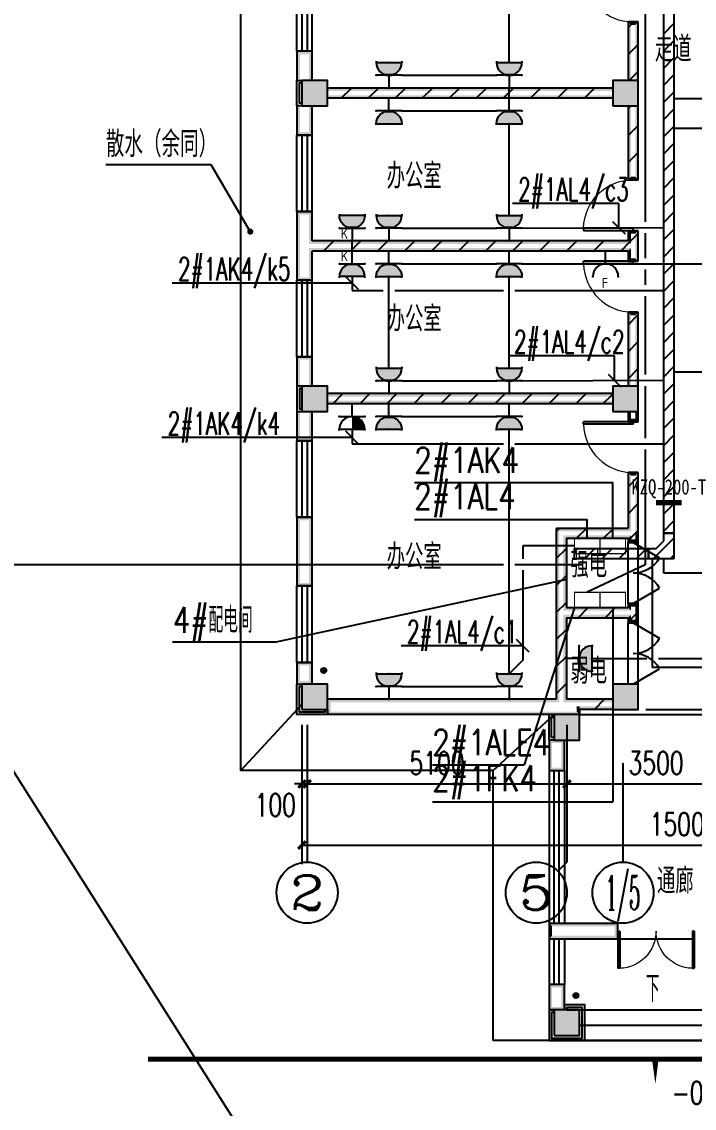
# Model space of a CAD drawing. Extents: x 101023 to 279373, y -114511 to 293844.
# Drawn here: x 124729 to 137930, y 207159 to 228490 of the extents above; entities that cross this region are included whole.
import ezdxf
from ezdxf.enums import TextEntityAlignment as Align

# ---------------------------------------------------------------- set-up
doc = ezdxf.new("R2010")
doc.units = 0
doc.header["$LTSCALE"] = 1000
doc.header["$MEASUREMENT"] = 0
doc.linetypes.add('DASH', pattern=[0.35, 0.25, -0.1])
for name, color, linetype in [('A-ANNO-IDEN', 3, 'Continuous'), ('A-WALL-PATT', 252, 'Continuous'), ('AXIS', 3, 'Continuous'), ('AXIS_TEXT', 7, 'Continuous'), ('BZ', 7, 'Continuous'), ('CABLETRAY', 3, 'Continuous'), ('COLUMN', 2, 'Continuous'), ('DIM-照明', 3, 'Continuous'), ('DIM_ELEV', 3, 'Continuous'), ('DIM_LEAD', 3, 'Continuous'), ('DOOR_FIRE', 4, 'Continuous'), ('EQUIP-插座', 3, 'Continuous'), ('EQUIP-照明', 3, 'Continuous'), ('EQUIP-箱柜', 3, 'Continuous'), ('PUB_DIM', 3, 'Continuous'), ('PUB_HATCH', 8, 'Continuous'), ('PUB_TEXT', 7, 'Continuous'), ('PUB_WALL', 2, 'Continuous'), ('STAIR', 2, 'Continuous'), ('TEL_HATCH', 8, 'Continuous'), ('WALL', 2, 'Continuous'), ('WINDOW', 2, 'Continuous'), ('WIRE-照明', 6, 'Continuous'), ('抗震支吊架', 2, 'Continuous'), ('排水', 153, 'Continuous'), ('看线', 30, 'Continuous')]:
    doc.layers.add(name, color=color, linetype=linetype)
doc.styles.add('_TCH_AXIS', font='COMPLEX', dxfattribs={"bigfont": 'GBCBIG'})
doc.styles.add('_TCH_DIM', font='simplex.shx', dxfattribs={"bigfont": 'gbcbig.shx'})
doc.styles.add('_TCH_DIM_T3', font='SIMPLEX', dxfattribs={"width": 0.705882, "bigfont": 'GBCBIG'})
doc.styles.add('_TEL_ATTDEF', font='gbenor', dxfattribs={"bigfont": 'gbcbig'})
doc.styles.add('_TEL_DIM', font='simplex.shx', dxfattribs={"width": 0.8, "height": 3.5, "bigfont": 'gbcbig.shx'})
doc.styles.add('A_DIM', font='simplex.shx', dxfattribs={"width": 0.7, "bigfont": 'gbcbig.shx'})
doc.styles.add('COMPLEX', font='COMPLEX')
doc.styles.add('kzcad', font='', dxfattribs={"width": 0.8})
doc.styles.get("Standard").update_dxf_attribs({"font": 'simplex.shx', "width": 0.8, "bigfont": 'gbcbig.shx'})
doc.styles.get('kzcad').set_extended_font_data('SimSun')
doc.dimstyles.new('_TCH_ARCH&&150', dxfattribs={"dimtxt": 446.25, "dimasz": 150, "dimexe": 375, "dimexo": 450, "dimgap": 189.375, "dimtad": 1, "dimdec": 0, "dimzin": 0, "dimdsep": 46, "dimtxsty": '_TCH_DIM_T3', "dimblk": 'ARCHTICK', "dimcen": 0.09, "dimclrt": 7, "dimazin": 2, "dimtfac": 1, "dimtdec": 0, "dimtix": 1, "dimtmove": 2, "dimatfit": 3, "dimfxl": 1, "dimtolj": 1, "dimtzin": 0, "dimarcsym": 0})
pattern_1 = [(45, (-908016.57, -754752.9), (-265.16515, 265.16515), [])]

# ---------------------------------------------------------------- blocks, each defined once
blk = doc.blocks.new('$equip$00002810')
for p, q in [((0.5, 0.5), (-0.5, 0.5)), ((0, 0.5), (0, 0))]:
    blk.add_line(p, q)
blk.add_arc((0, 1), 0.5, 180, 0)
for p in [(-0.5, 1), (0.5, 1), (-0.5, 0.5), (0.5, 0.5), (0, 0)]:
    blk.add_point(p)
at = {"color": 7, "style": '_TEL_DIM'}
blk.add_attdef('$TEXT$', text='', height=0.4, dxfattribs=at).set_placement((0.023, 1.257), align=Align.MIDDLE_CENTER)
at = {"color": 7, "style": '_TEL_DIM', "flags": 1}
for tag in ['A', 'REMARK']:
    blk.add_attdef(tag, text='', height=0.000025, dxfattribs=at).set_placement((0, 0), align=Align.MIDDLE_CENTER)
blk = doc.blocks.new('$equip$00001237')
for p, q in [((-0.5, 1.05), (-0.5, 1)), ((-0.5, 1), (0.5, 1)), ((0.5, 1.05), (0.5, 1)), ((0.5, 0.5), (-0.5, 0.5)), ((0, 0.5), (0, 0))]:
    blk.add_line(p, q)
blk.add_arc((0, 1), 0.5, 180, 0)
for p in [(0, 1), (-0.5, 0.5), (0.5, 0.5), (0, 0)]:
    blk.add_point(p)
for points in [[(0.433, 0.75), (-0.433, 0.75), (0.5, 1), (-0.5, 1)], [(0.25, 0.567), (-0.25, 0.567), (0.433, 0.75), (-0.433, 0.75)], [(0, 0.5), (0, 0.5), (0.25, 0.567), (-0.25, 0.567)]]:
    blk.add_solid(points)
at = {"flags": 9}
blk.add_attdef('A', (0, 0), '', height=0.00002, dxfattribs=at)
blk = doc.blocks.new('$equip$00001239')
for p, q in [((-0.5, 1.05), (-0.5, 1)), ((0.5, 1), (-0.5, 1)), ((0.5, 1.05), (0.5, 1)), ((0.5, 0.5), (-0.5, 0.5)), ((0, 0.5), (0, 0))]:
    blk.add_line(p, q)
blk.add_arc((0, 1), 0.5, 180, 0)
for points in [[(0, 0.75), (-0.433, 0.75), (0, 1), (-0.5, 1)], [(0, 0.567), (-0.25, 0.567), (0, 0.75), (-0.433, 0.75)], [(0, 0.5), (0, 0.5), (0, 0.567), (-0.25, 0.567)]]:
    blk.add_solid(points)
at = {"layer": 'EQUIP-照明'}
for p in [(0, 1), (-0.5, 0.5), (0.5, 0.5), (0, 0)]:
    blk.add_point(p, dxfattribs=at)
at = {"layer": 'EQUIP-照明', "flags": 9}
blk.add_attdef('A', (0, 0), '', height=0.00002, dxfattribs=at)
blk = doc.blocks.new('$equip$00001764')
for p, q in [((-0.5, 1.05), (-0.5, 1)), ((-0.5, 1), (0.5, 1)), ((0.5, 1.05), (0.5, 1)), ((0.5, 0.5), (-0.5, 0.5)), ((0, 0.5), (0, 0))]:
    blk.add_line(p, q)
blk.add_arc((0, 1), 0.5, 180, 0)
for p in [(-0.5, 0.5), (0.5, 0.5), (0, 0)]:
    blk.add_point(p)
for points in [[(0.433, 0.75), (-0.433, 0.75), (0.5, 1), (-0.5, 1)], [(0.25, 0.567), (-0.25, 0.567), (0.433, 0.75), (-0.433, 0.75)], [(0, 0.5), (0, 0.5), (0.25, 0.567), (-0.25, 0.567)]]:
    blk.add_solid(points)
at = {"color": 7, "style": '_TEL_DIM'}
blk.add_attdef('$TEXT$', text='', height=0.4, dxfattribs=at).set_placement((0.303, 0.211), align=Align.MIDDLE_CENTER)
at = {"color": 7, "style": '_TEL_DIM', "flags": 1}
blk.add_attdef('A', text='', height=0.00002, dxfattribs=at).set_placement((0, 0), align=Align.MIDDLE_CENTER)
blk = doc.blocks.new('ng')
at = {"layer": '排水'}
for p, q in [((346041, 781408), (346041, 781308)), ((345991, 781358), (346091, 781358))]:
    blk.add_line(p, q, dxfattribs=at)
blk.add_circle((346041, 781358), 50, dxfattribs=at)
blk = doc.blocks.new('雨水管2')
at = {"layer": '排水'}
blk.add_blockref('ng', (590894, 16367), dxfattribs=at)
blk = doc.blocks.new('雨水管')
at = {"layer": '排水'}
blk.add_blockref('ng', (585943, -106115), dxfattribs=at)
blk = doc.blocks.new('_AXISO')
blk.add_circle((0, 0), 0.5)
at = {"layer": 'AXIS_TEXT', "style": 'COMPLEX', "width": 1.041667}
blk.add_attdef('A', text='', height=0.56, dxfattribs=at).set_placement((-0.25, -0.28), (0.25, -0.28), align=Align.FIT)
blk = doc.blocks.new('_ArchTick')
at = {"color": 0, "linetype": 'ByBlock', "const_width": 0.4}
blk.add_lwpolyline([(-0.5, -0.5), (0.5, 0.5)], dxfattribs=at)
blk = doc.blocks.new('*D88')
at = {"layer": 'Defpoints', "color": 0, "transparency": 16777216}
for p in [(931558, 802293), (946558, 802293), (946558, 800679)]:
    blk.add_point(p, dxfattribs=at)
at = {"layer": 'PUB_DIM', "color": 0, "lineweight": -2, "transparency": 16777216}
for p, q in [((931558, 801843), (931558, 800304)), ((946558, 801843), (946558, 800304)), ((931558, 800679), (946558, 800679))]:
    blk.add_line(p, q, dxfattribs=at)
at = {"layer": 'PUB_DIM', "color": 0, "lineweight": -2, "transparency": 16777216, "xscale": 150, "yscale": 150, "zscale": 150, "rotation": 180}
blk.add_blockref('_ArchTick', (931558, 800679), dxfattribs=at)
at = {"layer": 'PUB_DIM', "color": 0, "lineweight": -2, "transparency": 16777216, "xscale": 150, "yscale": 150, "zscale": 150}
blk.add_blockref('_ArchTick', (946558, 800679), dxfattribs=at)
at = {"layer": 'PUB_DIM', "color": 7, "transparency": 16777216, "insert": (939058, 801091), "char_height": 446.2, "attachment_point": 5, "style": '_TCH_DIM_T3'}
blk.add_mtext('\\A1;15000', dxfattribs=at)
blk = doc.blocks.new('*D89')
at = {"layer": 'Defpoints', "color": 0, "transparency": 16777216}
for p in [(931558, 803493), (931658, 803493), (931658, 801879)]:
    blk.add_point(p, dxfattribs=at)
at = {"layer": 'PUB_DIM', "color": 0, "lineweight": -2, "transparency": 16777216}
for p, q in [((931558, 803043), (931558, 801504)), ((931658, 803043), (931658, 801504)), ((931558, 801879), (931408, 801879)), ((931558, 801879), (931658, 801879)), ((931658, 801879), (931808, 801879))]:
    blk.add_line(p, q, dxfattribs=at)
at = {"layer": 'PUB_DIM', "color": 0, "lineweight": -2, "transparency": 16777216, "xscale": 150, "yscale": 150, "zscale": 150}
blk.add_blockref('_ArchTick', (931558, 801879), dxfattribs=at)
at = {"layer": 'PUB_DIM', "color": 0, "lineweight": -2, "transparency": 16777216, "xscale": 150, "yscale": 150, "zscale": 150, "rotation": 180}
blk.add_blockref('_ArchTick', (931658, 801879), dxfattribs=at)
at = {"layer": 'PUB_DIM', "color": 7, "transparency": 16777216, "insert": (931033, 801466), "char_height": 446.2, "attachment_point": 5, "style": '_TCH_DIM_T3'}
blk.add_mtext('\\A1;100', dxfattribs=at)
blk = doc.blocks.new('*D90')
at = {"layer": 'Defpoints', "color": 0, "transparency": 16777216}
for p in [(931658, 803493), (936758, 803493), (936758, 801879)]:
    blk.add_point(p, dxfattribs=at)
at = {"layer": 'PUB_DIM', "color": 0, "lineweight": -2, "transparency": 16777216}
for p, q in [((931658, 803043), (931658, 801504)), ((936758, 803043), (936758, 801504)), ((931658, 801879), (936758, 801879))]:
    blk.add_line(p, q, dxfattribs=at)
at = {"layer": 'PUB_DIM', "color": 0, "lineweight": -2, "transparency": 16777216, "xscale": 150, "yscale": 150, "zscale": 150, "rotation": 180}
blk.add_blockref('_ArchTick', (931658, 801879), dxfattribs=at)
at = {"layer": 'PUB_DIM', "color": 0, "lineweight": -2, "transparency": 16777216, "xscale": 150, "yscale": 150, "zscale": 150}
blk.add_blockref('_ArchTick', (936758, 801879), dxfattribs=at)
at = {"layer": 'PUB_DIM', "color": 7, "transparency": 16777216, "insert": (934208, 802291), "char_height": 446.2, "attachment_point": 5, "style": '_TCH_DIM_T3'}
blk.add_mtext('\\A1;5100', dxfattribs=at)
blk = doc.blocks.new('*D91')
at = {"layer": 'Defpoints', "color": 0, "transparency": 16777216}
for p in [(936758, 803493), (940258, 803493), (940258, 801879)]:
    blk.add_point(p, dxfattribs=at)
at = {"layer": 'PUB_DIM', "color": 0, "lineweight": -2, "transparency": 16777216}
for p, q in [((936758, 803043), (936758, 801504)), ((940258, 803043), (940258, 801504)), ((936758, 801879), (940258, 801879))]:
    blk.add_line(p, q, dxfattribs=at)
at = {"layer": 'PUB_DIM', "color": 0, "lineweight": -2, "transparency": 16777216, "xscale": 150, "yscale": 150, "zscale": 150, "rotation": 180}
blk.add_blockref('_ArchTick', (936758, 801879), dxfattribs=at)
at = {"layer": 'PUB_DIM', "color": 0, "lineweight": -2, "transparency": 16777216, "xscale": 150, "yscale": 150, "zscale": 150}
blk.add_blockref('_ArchTick', (940258, 801879), dxfattribs=at)
at = {"layer": 'PUB_DIM', "color": 7, "transparency": 16777216, "insert": (938508, 802291), "char_height": 446.2, "attachment_point": 5, "style": '_TCH_DIM_T3'}
blk.add_mtext('\\A1;3500', dxfattribs=at)
blk = doc.blocks.new('$DorLib2D$00000001')
for p, q in [((0.45, 0.975), (0.5, 0.975)), ((0.45, 0), (0.45, 0.975)), ((0.5, 0), (0.5, 0.975)), ((0.5, 0), (0.45, 0))]:
    blk.add_line(p, q)
at = {"lineweight": 13}
blk.add_arc((0.475, 0), 0.975, 91.4693, 180, dxfattribs=at)
blk = doc.blocks.new('$WINLIB2D$00000001')
at = {"color": 0}
for points in [[(-0.5, 0.5), (-0.5, -0.5)], [(-0.5, 0.5), (0.5, 0.5)], [(0.5, -0.5), (0.5, 0.5)], [(0.5, 0.1667), (-0.5, 0.1667)], [(0.5, -0.1667), (-0.5, -0.1667)], [(-0.5, -0.5), (0.5, -0.5)]]:
    blk.add_lwpolyline(points, dxfattribs=at)
blk = doc.blocks.new('$DorLib2D$00000002')
for p, q in [((-0.5, 0), (-0.5, 0.4875)), ((-0.475, 0.4875), (-0.5, 0.4875)), ((-0.475, 0), (-0.475, 0.4875)), ((0.475, 0), (0.475, 0.4875)), ((0.475, 0.4875), (0.5, 0.4875)), ((0.5, 0), (0.5, 0.4875)), ((-0.5, 0), (-0.475, 0)), ((0.5, 0), (0.475, 0))]:
    blk.add_line(p, q)
at = {"lineweight": 13}
for centre, start, end in [((-0.4875, 0), 0, 88.53072), ((0.4875, 0), 91.46928, 180)]:
    blk.add_arc(centre, 0.4875, start, end, dxfattribs=at)
blk = doc.blocks.new('_FZH')
blk.add_lwpolyline([(-0.5, -0.5), (0.5, -0.5), (0.5, 0.5), (-0.5, 0.5)], close=True)
at = {"layer": 'PUB_HATCH'}
blk.add_solid([(-0.5, -0.5), (0.5, -0.5), (-0.5, 0.5), (0.5, 0.5)], dxfattribs=at)
blk = doc.blocks.new('$DorLib2D$00000231')
at = {"color": 0}
for p, q in [((-0.5, 0), (-0.25, 0.433)), ((0.5, 0), (0.25, 0.433))]:
    blk.add_line(p, q, dxfattribs=at)
for centre, start, end in [((-0.5, 0), 0, 60), ((0.5, 0), 120, 180)]:
    blk.add_arc(centre, 0.5, start, end, dxfattribs=at)
blk = doc.blocks.new('ERT')
at = {"layer": 'AXIS'}
for p, q in [((931658.2, 802865.3), (931658.2, 800345.8)), ((936758.2, 802865.3), (936758.2, 800345.8)), ((937858.2, 802289.1), (937858.2, 800345.8)), ((936582.5, 800170.1), (936758.2, 800345.8))]:
    blk.add_line(p, q, dxfattribs=at)
ref = blk.add_blockref('_AXISO', (931658.2, 799745.8), dxfattribs=dict(at, xscale=1200, yscale=1200, zscale=1200))
ref.add_attrib('A', '2', dxfattribs={"layer": 'AXIS_TEXT', "height": 678.8, "style": '_TCH_AXIS', "width": 1.5}).set_placement((931318.8, 799406.4), (931997.6, 799406.4), align=Align.FIT)
ref = blk.add_blockref('_AXISO', (936158.2, 799745.8), dxfattribs=dict(at, xscale=1200, yscale=1200, zscale=1200))
ref.add_attrib('A', '5', dxfattribs={"layer": 'AXIS_TEXT', "height": 678.8, "style": '_TCH_AXIS', "width": 1.5}).set_placement((935818.8, 799406.4), (936497.6, 799406.4), align=Align.FIT)
ref = blk.add_blockref('_AXISO', (937858.2, 799745.8), dxfattribs=dict(at, xscale=1200, yscale=1200, zscale=1200))
ref.add_attrib('A', '1/5', dxfattribs={"layer": 'AXIS_TEXT', "height": 678.82, "style": '_TCH_AXIS', "width": 0.411765}).set_placement((937518.8, 799406.4), (938197.6, 799406.4), align=Align.FIT)
at = {"layer": 'PUB_DIM'}
dim = blk.add_linear_dim(base=(931658.2, 801878.7), p1=(931558.2, 803492.7), p2=(931658.2, 803492.7), angle=0, dimstyle='_TCH_ARCH&&150', dxfattribs=at)
dim.commit()
dim.dimension.update_dxf_attribs({"geometry": '*D89', "text_midpoint": (931033.2, 801466.2), "dimtype": 129})
for p1, p2, picture, middle in [((931658.2, 803492.7), (936758.2, 803492.7), '*D90', (934208.2, 802291.2)), ((936758.2, 803492.7), (940258.2, 803492.7), '*D91', (938508.2, 802291.2)), ((931558.2, 802292.7), (946558.2, 802292.7), '*D88', (939058.2, 801091.2))]:
    dim = blk.add_aligned_dim(p1=p1, p2=p2, distance=-1614.1, dimstyle='_TCH_ARCH&&150', dxfattribs=at)
    dim.commit()
    dim.dimension.update_dxf_attribs({"geometry": picture, "text_midpoint": middle})
blk = doc.blocks.new('A$C40CE5D7B')
at = {"layer": 'A-WALL-PATT'}
h = blk.add_hatch(dxfattribs=at)
h.set_pattern_fill('普通砖', color=256, scale=150, style=0)
h.set_pattern_definition(pattern_1)
h.paths.add_polyline_path([(20300, 60670), (20500, 60670), (20500, 61820), (20300, 61820)])
h = blk.add_hatch(dxfattribs=at)
h.set_pattern_fill('普通砖', color=256, scale=150, style=0)
h.set_pattern_definition(pattern_1)
h.paths.add_polyline_path([(14400, 60520), (14400, 60320), (20000, 60320), (20000, 60520)])
h = blk.add_hatch(dxfattribs=at)
h.set_pattern_fill('普通砖', color=256, scale=150, style=0)
h.set_pattern_definition(pattern_1)
h.paths.add_polyline_path([(20500, 60170), (20300, 60170), (20300, 58719), (20500, 58719)])
h = blk.add_hatch(dxfattribs=at)
h.set_pattern_fill('普通砖', color=256, scale=150, style=0)
h.set_pattern_definition(pattern_1)
h.paths.add_polyline_path([(20367, 57420), (20500, 57420), (20500, 57719), (20300, 57719), (20300, 57520), (20360, 57460)])
h = blk.add_hatch(dxfattribs=at)
h.set_pattern_fill('普通砖', color=256, scale=150, style=0)
h.set_pattern_definition(pattern_1)
h.paths.add_polyline_path([(20367, 57420), (20360, 57460), (20300, 57520), (14100, 57520), (14000, 57420), (14100, 57320), (20300, 57320), (20360, 57380)])
h = blk.add_hatch(dxfattribs=at)
h.set_pattern_fill('普通砖', color=256, scale=150, style=0)
h.set_pattern_definition(pattern_1)
h.paths.add_polyline_path([(20300, 54670), (20500, 54670), (20500, 56119), (20300, 56119)])
h = blk.add_hatch(dxfattribs=at)
h.set_pattern_fill('普通砖', color=256, scale=150, style=0)
h.set_pattern_definition(pattern_1)
h.paths.add_polyline_path([(14400, 54520), (14400, 54320), (20000, 54320), (20000, 54520)])
h = blk.add_hatch(dxfattribs=at)
h.set_pattern_fill('普通砖', color=256, scale=150, style=0)
h.set_pattern_definition(pattern_1)
h.paths.add_polyline_path([(20367, 51780), (20500, 51780), (20500, 52970), (20300, 52970), (20300, 51880), (20360, 51820)])
h = blk.add_hatch(dxfattribs=at)
h.set_pattern_fill('普通砖', color=256, scale=150, style=0)
h.set_pattern_definition(pattern_1)
h.paths.add_polyline_path([(19090, 51680), (18890, 51880), (18890, 50220), (19023, 50220), (19030, 50260), (19090, 50320)])
h = blk.add_hatch(dxfattribs=at)
h.set_pattern_fill('普通砖', color=256, scale=150, style=0)
h.set_pattern_definition(pattern_1)
h.paths.add_polyline_path([(18890, 51880), (19090, 51680), (20300, 51680), (20360, 51740), (20367, 51780), (20360, 51820), (20300, 51880)])
h = blk.add_hatch(dxfattribs=at)
h.set_pattern_fill('普通砖', color=256, scale=150, style=0)
h.set_pattern_definition(pattern_1)
h.paths.add_polyline_path([(20360, 51740), (20300, 51680), (20300, 51600), (20500, 51600), (20500, 51780), (20367, 51780)])
h = blk.add_hatch(dxfattribs=at)
h.set_pattern_fill('普通砖', color=256, scale=150, style=0)
h.set_pattern_definition(pattern_1)
h.paths.add_polyline_path([(19023, 50220), (18890, 50220), (18890, 48520), (18990, 48420), (19090, 48520), (19090, 50120), (19030, 50180)])
h = blk.add_hatch(dxfattribs=at)
h.set_pattern_fill('普通砖', color=256, scale=150, style=0)
h.set_pattern_definition(pattern_1)
h.paths.add_polyline_path([(19023, 50220), (19030, 50180), (19090, 50120), (20300, 50120), (20360, 50180), (20367, 50220), (20360, 50260), (20300, 50320), (19090, 50320), (19030, 50260)])
h = blk.add_hatch(dxfattribs=at)
h.set_pattern_fill('普通砖', color=256, scale=150, style=0)
h.set_pattern_definition(pattern_1)
h.paths.add_polyline_path([(20360, 50180), (20300, 50120), (20300, 50020), (20500, 50020), (20500, 50220), (20367, 50220)])
h = blk.add_hatch(dxfattribs=at)
h.set_pattern_fill('普通砖', color=256, scale=150, style=0)
h.set_pattern_definition(pattern_1)
h.paths.add_polyline_path([(20000, 48320), (20000, 48520), (19350, 48520), (19350, 48320)])
at = {"layer": 'PUB_WALL'}
for points in [[(20500, 61820), (20300, 61820), (20360, 61760), (20440, 61760)], [(20300, 60670), (20360, 60670), (20360, 61760), (20300, 61820)], [(20440, 60670), (20500, 60670), (20500, 61820), (20440, 61760)], [(14100, 61245), (13800, 61245), (13860, 61185), (14040, 61185)], [(13800, 61245), (13800, 60670), (13860, 60670), (13860, 61185)], [(14100, 60670), (14100, 61245), (14040, 61185), (14040, 60670)], [(14400, 60670), (13900, 60670), (13960, 60610), (14340, 60610)], [(13900, 60670), (13900, 60170), (13960, 60230), (13960, 60610)], [(14400, 60170), (14400, 60670), (14340, 60610), (14340, 60230)], [(20500, 60670), (20000, 60670), (20060, 60610), (20440, 60610)], [(20000, 60670), (20000, 60170), (20060, 60230), (20060, 60610)], [(20500, 60170), (20500, 60670), (20440, 60610), (20440, 60230)], [(14400, 60520), (14400, 60460), (20000, 60460), (20000, 60520)], [(14400, 60380), (14400, 60320), (20000, 60320), (20000, 60380)], [(13800, 60170), (13800, 59595), (13860, 59655), (13860, 60170)], [(13900, 60170), (14400, 60170), (14340, 60230), (13960, 60230)], [(14100, 59595), (14100, 60170), (14040, 60170), (14040, 59655)], [(20000, 60170), (20500, 60170), (20440, 60230), (20060, 60230)], [(20360, 60170), (20300, 60170), (20300, 58719), (20360, 58779)], [(20500, 60170), (20440, 60170), (20440, 58779), (20500, 58719)], [(13800, 59595), (14100, 59595), (14040, 59655), (13860, 59655)], [(20300, 58719), (20500, 58719), (20440, 58779), (20360, 58779)], [(14100, 58095), (13800, 58095), (13860, 58035), (14040, 58035)], [(13800, 58095), (13800, 57420), (13860, 57420), (13860, 58035)], [(14100, 57520), (14100, 58095), (14040, 58035), (14040, 57460)], [(20500, 57719), (20300, 57719), (20360, 57659), (20440, 57659)], [(20300, 57719), (20300, 57520), (20360, 57460), (20360, 57659)], [(20500, 57420), (20500, 57719), (20440, 57659), (20440, 57420)], [(13800, 57420), (13800, 56745), (13860, 56805), (13860, 57420)], [(20300, 57520), (14100, 57520), (14040, 57460), (20360, 57460)], [(20500, 57119), (20500, 57420), (20440, 57420), (20440, 57179)], [(20300, 57320), (14100, 57320), (14040, 57380), (20360, 57380)], [(14100, 56745), (14100, 57320), (14040, 57380), (14040, 56805)], [(20300, 57320), (20300, 57119), (20360, 57179), (20360, 57380)], [(20300, 57119), (20500, 57119), (20440, 57179), (20360, 57179)], [(13800, 56745), (14100, 56745), (14040, 56805), (13860, 56805)], [(20500, 56119), (20300, 56119), (20360, 56059), (20440, 56059)], [(20300, 54670), (20360, 54670), (20360, 56059), (20300, 56119)], [(20440, 54670), (20500, 54670), (20500, 56119), (20440, 56059)], [(14100, 55245), (13800, 55245), (13860, 55185), (14040, 55185)], [(13800, 55245), (13800, 54670), (13860, 54670), (13860, 55185)], [(14100, 54670), (14100, 55245), (14040, 55185), (14040, 54670)], [(14400, 54670), (13900, 54670), (13960, 54610), (14340, 54610)], [(13900, 54670), (13900, 54170), (13960, 54230), (13960, 54610)], [(14400, 54170), (14400, 54670), (14340, 54610), (14340, 54230)], [(20500, 54670), (20000, 54670), (20060, 54610), (20440, 54610)], [(20000, 54670), (20000, 54170), (20060, 54230), (20060, 54610)], [(20500, 54170), (20500, 54670), (20440, 54610), (20440, 54230)], [(14400, 54520), (14400, 54460), (20000, 54460), (20000, 54520)], [(13900, 54170), (14400, 54170), (14340, 54230), (13960, 54230)], [(14400, 54380), (14400, 54320), (20000, 54320), (20000, 54380)], [(20000, 54170), (20500, 54170), (20440, 54230), (20060, 54230)], [(13800, 54170), (13800, 53595), (13860, 53655), (13860, 54170)], [(14100, 53595), (14100, 54170), (14040, 54170), (14040, 53655)], [(20360, 54170), (20300, 54170), (20300, 53970), (20360, 54030)], [(20300, 53970), (20500, 53970), (20440, 54030), (20360, 54030)], [(20500, 54170), (20440, 54170), (20440, 54030), (20500, 53970)], [(13800, 53595), (14100, 53595), (14040, 53655), (13860, 53655)], [(20500, 52970), (20300, 52970), (20360, 52910), (20440, 52910)], [(20300, 52970), (20300, 51880), (20360, 51820), (20360, 52910)], [(20500, 51780), (20500, 52970), (20440, 52910), (20440, 51780)], [(14100, 52095), (13800, 52095), (13860, 52035), (14040, 52035)], [(13800, 52095), (13800, 50745), (13860, 50805), (13860, 52035)], [(14100, 50745), (14100, 52095), (14040, 52035), (14040, 50805)], [(18890, 51880), (18890, 50220), (18950, 50220), (18950, 51820)], [(18890, 51880), (20300, 51880), (20360, 51820), (18950, 51820)], [(19090, 51680), (19090, 50320), (19030, 50260), (19030, 51740)], [(19090, 51680), (20300, 51680), (20360, 51740), (19030, 51740)], [(20300, 51680), (20300, 51600), (20360, 51660), (20360, 51740)], [(20300, 51600), (20500, 51600), (20440, 51660), (20360, 51660)], [(20500, 51600), (20500, 51780), (20440, 51780), (20440, 51660)], [(13800, 50745), (14100, 50745), (14040, 50805), (13860, 50805)], [(20500, 50400), (20300, 50400), (20360, 50340), (20440, 50340)], [(20300, 50400), (20300, 50320), (20360, 50260), (20360, 50340)], [(20500, 50220), (20500, 50400), (20440, 50340), (20440, 50220)], [(18890, 50220), (18890, 48520), (18950, 48460), (18950, 50220)], [(19090, 50320), (20300, 50320), (20360, 50260), (19030, 50260)], [(19090, 50120), (20300, 50120), (20360, 50180), (19030, 50180)], [(19090, 50120), (19090, 48520), (19030, 48460), (19030, 50180)], [(20300, 50120), (20300, 50020), (20360, 50080), (20360, 50180)], [(20500, 50020), (20500, 50220), (20440, 50220), (20440, 50080)], [(20300, 50020), (20500, 50020), (20440, 50080), (20360, 50080)], [(14100, 49245), (13800, 49245), (13860, 49185), (14040, 49185)], [(13800, 49245), (13800, 48820), (13860, 48880), (13860, 49185)], [(14100, 48820), (14100, 49245), (14040, 49185), (14040, 48880)], [(13800, 48820), (14100, 48820), (14040, 48880), (13860, 48880)], [(14400, 48820), (13900, 48820), (13960, 48760), (14340, 48760)], [(13900, 48820), (13900, 48320), (13960, 48380), (13960, 48760)], [(14400, 48320), (14400, 48820), (14340, 48760), (14340, 48380)], [(20500, 48820), (20000, 48820), (20060, 48760), (20440, 48760)], [(20000, 48820), (20000, 48320), (20060, 48380), (20060, 48760)], [(20500, 48320), (20500, 48820), (20440, 48760), (20440, 48380)], [(18890, 48520), (14400, 48520), (14400, 48460), (18950, 48460)], [(14400, 48220), (14460, 48220), (14460, 48520), (14400, 48520)], [(19350, 48520), (19090, 48520), (19030, 48460), (19350, 48460)], [(20000, 48460), (20000, 48520), (19350, 48520), (19350, 48460)], [(13900, 48320), (14400, 48320), (14340, 48380), (13960, 48380)], [(18990, 48220), (18990, 48280), (14400, 48280), (14400, 48220)], [(19350, 48220), (18850, 48220), (18910, 48160), (19290, 48160)], [(18850, 48220), (18850, 47720), (18910, 47780), (18910, 48160)], [(19350, 48220), (18990, 48220), (18990, 48280), (19290, 48280)], [(19350, 48380), (19350, 48220), (19290, 48280), (19290, 48380)], [(19350, 47720), (19350, 48220), (19290, 48160), (19290, 47780)], [(20000, 48320), (20000, 48380), (19350, 48380), (19350, 48320)], [(20000, 48320), (20500, 48320), (20440, 48380), (20060, 48380)], [(18750, 47720), (18750, 47120), (18810, 47180), (18810, 47660)], [(19050, 47720), (18750, 47720), (18810, 47660), (18990, 47660)], [(18850, 47720), (19350, 47720), (19290, 47780), (18910, 47780)], [(19050, 47120), (19050, 47720), (18990, 47660), (18990, 47180)], [(18750, 47120), (19050, 47120), (18990, 47180), (18810, 47180)], [(19050, 44120), (18750, 44120), (18810, 44060), (18990, 44060)], [(18750, 44120), (18750, 43920), (18810, 43920), (18810, 44060)], [(20100, 44120), (19050, 44120), (18990, 44060), (20040, 44060)], [(20100, 43820), (20100, 44120), (20040, 44060), (20040, 43880)], [(18750, 43920), (18750, 43820), (18810, 43880), (18810, 43920)], [(18750, 43820), (19050, 43820), (18990, 43880), (18810, 43880)], [(19050, 43820), (20100, 43820), (20040, 43880), (18990, 43880)], [(19050, 42920), (18750, 42920), (18810, 42860), (18990, 42860)], [(18750, 42920), (18750, 42420), (18810, 42480), (18810, 42860)], [(19050, 42420), (19050, 42920), (18990, 42860), (18990, 42480)], [(18750, 42420), (19050, 42420), (18990, 42480), (18810, 42480)], [(19350, 42420), (18850, 42420), (18910, 42360), (19290, 42360)], [(18850, 42420), (18850, 41920), (18910, 41980), (18910, 42360)], [(19350, 41920), (19350, 42420), (19290, 42360), (19290, 41980)], [(18850, 41920), (19350, 41920), (19290, 41980), (18910, 41980)]]:
    blk.add_hatch(color=256, dxfattribs=at).paths.add_polyline_path(points)
at = {"color": 252, "linetype": 'DASH', "ltscale": 3, "const_width": 100}
blk.add_lwpolyline([(6504, 85385), (66000, 85385, -0.414214), (78000, 73385), (78000, 53455, -0.414214), (66000, 41455), (10879, 41455)], format="xyb", dxfattribs=at)
for points in [[(13900, 60170), (13800, 60170), (13800, 60670), (13900, 60670)], [(13900, 60220), (13850, 60220), (13850, 60620), (13900, 60620)], [(13900, 54670), (13800, 54670), (13800, 54170), (13900, 54170)], [(13900, 54620), (13850, 54620), (13850, 54220), (13900, 54220)], [(14400, 48320), (14400, 48220), (13800, 48220), (13800, 48820), (13900, 48820)], [(14350, 48320), (14350, 48270), (13850, 48270), (13850, 48770), (13900, 48770)], [(18850, 47720), (18750, 47720), (18750, 48220), (18850, 48220)], [(18850, 47770), (18800, 47770), (18800, 48170), (18850, 48170)], [(18850, 42420), (18750, 42420), (18750, 41820), (19450, 41820), (19450, 42520), (19050, 42520), (19050, 42420)], [(18850, 42370), (18800, 42370), (18800, 41870), (19400, 41870), (19400, 42470), (19100, 42470), (19100, 42420)], [(24050, 41820), (17650, 41820)]]:
    blk.add_lwpolyline(points)
at = {"layer": 'A-ANNO-IDEN'}
blk.add_lwpolyline([(20836, 42417, 0, 0, 0), (20836, 40969, 0, 120, 0), (20836, 41419, 0, 0, 0)], format="xyseb", dxfattribs=at)
at = {"layer": 'DIM_LEAD'}
for p, q in [((12114, 59011), (10049, 59011)), ((12884, 57702), (12114, 59011))]:
    blk.add_line(p, q, dxfattribs=at)
at = {"layer": 'DIM_LEAD', "const_width": 60}
blk.add_lwpolyline([(12899, 57676, 1), (12869, 57728, 1)], format="xyb", close=True, dxfattribs=at)
at = {"layer": 'DOOR_FIRE'}
for p, q in [((20300, 50400), (20300, 51600)), ((20500, 50400), (20500, 51600)), ((20300, 48820), (20300, 50020)), ((20500, 48820), (20500, 50020))]:
    blk.add_line(p, q, dxfattribs=at)
at = {"layer": 'WALL'}
for p, q in [((20500, 61820), (20300, 61820)), ((20300, 61820), (20300, 60670)), ((20500, 60670), (20500, 61820)), ((14100, 61245), (13800, 61245)), ((13800, 61245), (13800, 60670)), ((14100, 60670), (14100, 61245)), ((20000, 60520), (14400, 60520)), ((13800, 60170), (13800, 59595)), ((14100, 59595), (14100, 60170)), ((20000, 60320), (14400, 60320)), ((20300, 60170), (20300, 58719)), ((20500, 58719), (20500, 60170)), ((13800, 59595), (14100, 59595)), ((20300, 58719), (20500, 58719)), ((14100, 58095), (13800, 58095)), ((13800, 58095), (13800, 57420)), ((14100, 57520), (14100, 58095)), ((20500, 57719), (20300, 57719)), ((20300, 57719), (20300, 57520)), ((20500, 57420), (20500, 57719)), ((13800, 57420), (13800, 56745)), ((20300, 57520), (14100, 57520)), ((20500, 57119), (20500, 57420)), ((20300, 57320), (14100, 57320)), ((14100, 56745), (14100, 57320)), ((20300, 57320), (20300, 57119)), ((20300, 57119), (20500, 57119)), ((13800, 56745), (14100, 56745)), ((20500, 56119), (20300, 56119)), ((20300, 56119), (20300, 54670)), ((20500, 54670), (20500, 56119)), ((14100, 55245), (13800, 55245)), ((13800, 55245), (13800, 54670)), ((14100, 54670), (14100, 55245)), ((20000, 54520), (14400, 54520)), ((20000, 54320), (14400, 54320)), ((13800, 54170), (13800, 53595)), ((14100, 53595), (14100, 54170)), ((20300, 54170), (20300, 53970)), ((20300, 53970), (20500, 53970)), ((20500, 53970), (20500, 54170)), ((13800, 53595), (14100, 53595)), ((20500, 52970), (20300, 52970)), ((20300, 52970), (20300, 51880)), ((20500, 51780), (20500, 52970)), ((14100, 52095), (13800, 52095)), ((13800, 52095), (13800, 50745)), ((14100, 50745), (14100, 52095)), ((18890, 51880), (18890, 50220)), ((18890, 51880), (20300, 51880)), ((19090, 51680), (19090, 50320)), ((19090, 51680), (20300, 51680)), ((20300, 51680), (20300, 51600)), ((20500, 51600), (20500, 51780)), ((20300, 51600), (20500, 51600)), ((13800, 50745), (14100, 50745)), ((20500, 50400), (20300, 50400)), ((20300, 50400), (20300, 50320)), ((20500, 50220), (20500, 50400)), ((18890, 50220), (18890, 48520)), ((19090, 50320), (20300, 50320)), ((20500, 50020), (20500, 50220)), ((19090, 50120), (20300, 50120)), ((19090, 50120), (19090, 48520)), ((20300, 50120), (20300, 50020)), ((20300, 50020), (20500, 50020)), ((14100, 49245), (13800, 49245)), ((13800, 49245), (13800, 48820)), ((14100, 48820), (14100, 49245)), ((13800, 48820), (13900, 48820)), ((18890, 48520), (14400, 48520)), ((19350, 48520), (19090, 48520)), ((20000, 48520), (19350, 48520)), ((14400, 48220), (14400, 48320)), ((18990, 48220), (14400, 48220)), ((19350, 48220), (18990, 48220)), ((19350, 48320), (19350, 48220)), ((20000, 48320), (19350, 48320)), ((18750, 47720), (18750, 47120)), ((18850, 47720), (18750, 47720)), ((19050, 47120), (19050, 47720)), ((18750, 47120), (19050, 47120)), ((19050, 44120), (18750, 44120)), ((18750, 44120), (18750, 43920)), ((20100, 44120), (19050, 44120)), ((20100, 43820), (20100, 44120)), ((18750, 43920), (18750, 43820)), ((18750, 43820), (19050, 43820)), ((19050, 43820), (20100, 43820)), ((19050, 42920), (18750, 42920)), ((18750, 42920), (18750, 42420)), ((19050, 42420), (19050, 42920)), ((18750, 42420), (18850, 42420))]:
    blk.add_line(p, q, dxfattribs=at)
at = {"layer": 'WINDOW'}
for p, q in [((20100, 43820), (21600, 43820)), ((19090, 42420), (22610, 42420)), ((19350, 42120), (22350, 42120)), ((19350, 41820), (22350, 41820))]:
    blk.add_line(p, q, dxfattribs=at)
at = {"layer": '排水'}
for p, q in [((12700, 47120), (13900, 48420)), ((17650, 47120), (18850, 48220))]:
    blk.add_line(p, q, dxfattribs=at)
blk.add_lwpolyline([(17650, 41820), (17650, 47120), (12700, 47120), (12700, 79720), (17650, 79720), (17650, 84920)], dxfattribs=at)
at = {"layer": '看线'}
for p, q in [((19350, 48220), (22350, 48220)), ((20650, 48320), (22350, 48320))]:
    blk.add_line(p, q, dxfattribs=at)
for name, p in [('雨水管', (-917658, -626157)), ('雨水管2', (-917658, -755022))]:
    blk.add_blockref(name, p)
at = {"layer": 'COLUMN'}
for p, xscale, yscale, zscale, rotation in [((14150, 60420), 499.9999996388797, 499.9999998585554, 499.9999998585554, 2.657370475877347e-08), ((20250, 60420), 500.0000000870787, 499.9999997473788, 499.9999997473788, 6.323261066449622e-09), ((20250, 54420), 500.0000001683366, 499.9999998417916, 499.9999998417916, 359.9999999921159), ((14150, 48570), 499.9999999426072, 499.9999999426072, 499.9999999426072, 1.180608870342799e-08), ((20250, 48570), 499.9999998492422, 499.9999998296844, 499.9999998296844, 359.9999999899815), ((19100, 47970), 499.9999998429557, 499.9999999838183, 499.9999999838183, 1.284662533747693e-08), ((19100, 42170), 500.0000001039589, 500.0000000462169, 500.0000000462169, 359.9999999980257)]:
    blk.add_blockref('_FZH', p, dxfattribs=dict(at, xscale=xscale, yscale=yscale, zscale=zscale, rotation=rotation))
at = {"layer": 'COLUMN', "xscale": 499.9999996089609, "yscale": 499.9999999178108, "zscale": 499.9999999178108}
blk.add_blockref('_FZH', (14150, 54420), dxfattribs=at)
at = {"layer": 'DOOR_FIRE', "xscale": 1200, "yscale": 1200, "zscale": 200, "rotation": 270}
for p in [(20400, 51000), (20400, 49420)]:
    blk.add_blockref('$DorLib2D$00000231', p, dxfattribs=at)
at = {"layer": 'WALL'}
blk.add_blockref('ERT', (-917658, -755022), dxfattribs=at)
at = {"layer": 'WINDOW'}
for name, p, xscale, yscale, zscale, rotation in [('$WINLIB2D$00000001', (13950, 61995), -1500, 300, 1500, 270), ('$DorLib2D$00000001', (20400, 62320), 1000, 1000, 1000, 90), ('$WINLIB2D$00000001', (13950, 58845), 1500, 300, 1500, 90), ('$DorLib2D$00000001', (20400, 58219), -1000, 1000, -1000, 90), ('$DorLib2D$00000001', (20400, 56619), 1000, 1000, 1000, 90), ('$WINLIB2D$00000001', (13950, 55995), 1500, 300, 1500, 90), ('$DorLib2D$00000001', (20400, 53470), 1000, 1000, 1000, 90), ('$WINLIB2D$00000001', (13950, 52845), 1500, 300, 1500, 90), ('$WINLIB2D$00000001', (13950, 49995), 1500, 300, 1500, 90), ('$WINLIB2D$00000001', (18900, 45620), -3000, 300, -3000, 90), ('$DorLib2D$00000002', (20850, 43970), -1500, 1500, 1500, 180), ('$WINLIB2D$00000001', (18900, 43370), -900, 300, -900, 90)]:
    blk.add_blockref(name, p, dxfattribs=dict(at, xscale=xscale, yscale=yscale, zscale=zscale, rotation=rotation))
at = {"layer": 'A-ANNO-IDEN', "color": 7, "style": 'A_DIM', "width": 0.7}
blk.add_text('下', height=525, dxfattribs=at).set_placement((20654, 42574))
at = {"layer": 'DIM_ELEV', "color": 7, "style": '_TCH_DIM', "width": 0.705882}
blk.add_text('-0.450', height=446.2, dxfattribs=at).set_placement((21161, 40569))
at = {"layer": 'DIM_LEAD', "color": 7, "style": '_TCH_DIM'}
blk.add_text('散水（余同）', height=506.4, dxfattribs=at).set_placement((10049, 59168))
at = {"layer": 'PUB_TEXT'}
for s, p in [('走道', (20827, 61037)), ('办公室', (15562, 58543)), ('办公室', (15562, 55739)), ('办公室', (15562, 51068)), ('强电', (19168, 50911)), ('弱电', (19168, 48825)), ('通廊', (20869, 44703))]:
    blk.add_text(s, height=500, dxfattribs=at).set_placement(p)

msp = doc.modelspace()

# ---------------------------------------------------------------- linework, layer by layer
at = {"layer": 'BZ'}
for p, q in [((132438, 219441), (136330, 219441)), ((136330, 218348), (136330, 219441)), ((132438, 218717), (135830, 218717)), ((135830, 218348), (135830, 218717)), ((135430, 217539), (129715, 216311)), ((135580, 216988), (134593, 213902)), ((136330, 216988), (136330, 213178)), ((129715, 216311), (127691, 216311)), ((132792, 213902), (134593, 213902)), ((132792, 213178), (136330, 213178))]:
    msp.add_line(p, q, dxfattribs=at)
at = {"layer": 'CABLETRAY'}
for p, q in [((137330, 218448), (137330, 241519)), ((137530, 241519), (137530, 218448)), ((137530, 218448), (137330, 218448)), ((137330, 218298), (137330, 218448)), ((137330, 218448), (137530, 218448)), ((137530, 218448), (137530, 217948)), ((137180, 218148), (137330, 218298)), ((135580, 217948), (135580, 218148)), ((135580, 218148), (137030, 218148)), ((137030, 218148), (137030, 217948)), ((137030, 217948), (137030, 218148)), ((137030, 218148), (137180, 218148)), ((137030, 217948), (135580, 217948)), ((137530, 217948), (137030, 217948))]:
    msp.add_line(p, q, dxfattribs=at)
at = {"layer": 'DIM-照明'}
for p, q in [((136322, 224570), (136571, 224324)), ((131338, 223236), (131091, 223484)), ((136240, 221570), (136488, 221323)), ((131335, 220204), (131088, 220452)), ((134686, 216114), (134439, 216361))]:
    msp.add_line(p, q, dxfattribs=at)
for points in [[(136446, 224923), (134360, 224923)], [(136446, 224447), (136446, 224923)], [(129802, 223360), (127683, 223360)], [(131214, 223360), (129802, 223360)], [(136364, 221930), (134278, 221930)], [(136364, 221446), (136364, 221930)], [(129610, 220328), (127480, 220328)], [(131212, 220328), (129610, 220328)], [(134164, 216238), (132178, 216238)], [(134562, 216238), (134164, 216238)]]:
    msp.add_lwpolyline(points, dxfattribs=at)
at = {"layer": 'EQUIP-箱柜', "const_width": 24}
for points in [[(136080, 218048), (135580, 218048), (135580, 218348), (136080, 218348)], [(136580, 218048), (136080, 218048), (136080, 218348), (136580, 218348)], [(136080, 216988), (135580, 216988), (135580, 217288), (136080, 217288)], [(136580, 216988), (136080, 216988), (136080, 217288), (136580, 217288)]]:
    msp.add_lwpolyline(points, close=True, dxfattribs=at)
at = {"layer": 'TEL_HATCH', "linetype": 'Continuous'}
for p, q in [((137330, 228255), (137530, 228455)), ((137330, 227918), (137530, 228118)), ((137330, 227581), (137530, 227781)), ((137330, 227245), (137530, 227445)), ((137330, 226908), (137530, 227108)), ((137330, 226571), (137530, 226771)), ((137330, 226234), (137530, 226434)), ((137330, 225898), (137530, 226098)), ((137330, 225561), (137530, 225761)), ((137330, 225224), (137530, 225424)), ((137330, 224887), (137530, 225087)), ((137330, 224550), (137530, 224750)), ((137330, 224214), (137530, 224414)), ((137330, 223877), (137530, 224077)), ((137330, 223540), (137530, 223740)), ((137330, 223203), (137530, 223403)), ((137330, 222867), (137530, 223067)), ((137330, 222530), (137530, 222730)), ((137330, 222193), (137530, 222393)), ((137330, 221856), (137530, 222056)), ((137330, 221520), (137530, 221720)), ((137330, 221183), (137530, 221383)), ((137330, 220846), (137530, 221046)), ((137330, 220509), (137530, 220709)), ((137330, 220173), (137530, 220373)), ((137330, 219836), (137530, 220036)), ((137330, 219499), (137530, 219699)), ((137330, 219162), (137530, 219362)), ((137330, 218826), (137530, 219026)), ((137330, 218489), (137530, 218689)), ((137126, 217948), (137530, 218352)), ((135580, 218086), (135642, 218148)), ((135779, 217948), (135979, 218148)), ((136116, 217948), (136316, 218148)), ((136452, 217948), (136652, 218148)), ((136789, 217948), (136989, 218148)), ((137463, 217948), (137530, 218015))]:
    msp.add_line(p, q, dxfattribs=at)
at = {"layer": 'WIRE-照明'}
for p, q in [((136966, 230438), (136966, 224562)), ((139180, 226975), (137530, 226975)), ((144451, 226395), (137530, 226395)), ((136966, 224337), (136966, 223851)), ((136439, 223738), (139013, 223738)), ((136966, 223626), (136966, 223327)), ((131214, 223488), (131214, 223214)), ((131214, 223214), (131825, 223214)), ((132050, 223214), (134184, 223214)), ((134409, 223214), (137330, 223214)), ((136966, 223102), (136966, 221562)), ((144530, 221612), (137530, 221612)), ((136966, 221337), (136966, 220316)), ((131212, 220488), (131212, 220204)), ((131212, 220204), (134184, 220204)), ((134409, 220204), (137330, 220204)), ((136966, 220091), (136966, 217827)), ((135580, 218198), (134562, 218198)), ((134562, 218198), (134562, 217946)), ((122973, 217834), (134184, 217834)), ((134409, 217834), (135720, 217834)), ((136966, 217827), (135830, 217288)), ((137113, 215813), (137113, 217948)), ((137333, 217666), (137333, 217948)), ((134562, 217721), (134562, 215955)), ((138480, 217666), (137333, 217666)), ((133311, 199964), (122373, 217234)), ((134562, 215955), (134297, 215688)), ((135919, 215988), (137001, 215988)), ((137226, 215988), (138630, 215988)), ((144530, 215813), (137113, 215813))]:
    msp.add_line(p, q, dxfattribs=at)
at = {"layer": 'WIRE-照明', "linetype": 'Continuous'}
for p, q in [((134297, 227688), (134297, 229488)), ((132187, 227438), (134047, 227438)), ((134297, 226988), (134297, 227188)), ((132187, 226738), (134047, 226738)), ((134297, 224688), (134297, 226488)), ((132187, 224438), (134047, 224438)), ((134547, 224438), (137330, 224451)), ((131214, 223988), (131214, 224188)), ((132187, 223738), (134047, 223738)), ((134547, 223738), (135939, 223738)), ((131937, 221688), (131937, 223488)), ((134297, 221688), (134297, 223488)), ((132187, 221438), (134047, 221438)), ((134547, 221438), (137330, 221451)), ((132187, 220738), (134047, 220738)), ((134297, 215688), (134297, 220488)), ((132187, 215438), (134047, 215438))]:
    msp.add_line(p, q, dxfattribs=at)
at = {"layer": '抗震支吊架', "color": 2, "const_width": 100}
msp.add_lwpolyline([(137180, 219048), (137680, 219048)], dxfattribs=at)

# ---------------------------------------------------------------- block references
at = {"layer": 'EQUIP-插座', "xscale": 500, "yscale": 500, "zscale": 500}
for p in [(131937, 227188), (134297, 227188), (131937, 224188), (134297, 224188), (131937, 221188), (134297, 221188), (131937, 215188), (134297, 215188)]:
    msp.add_blockref('$equip$00001237', p, dxfattribs=at)
at = {"layer": 'EQUIP-插座', "yscale": 500, "zscale": 500}
for name, p, xscale, rotation in [('$equip$00001237', (131937, 226988), -500, 180), ('$equip$00001237', (134297, 226988), -500, 180), ('$equip$00001237', (131937, 223988), -500, 180), ('$equip$00001237', (134297, 223988), -500, 180), ('$equip$00001239', (131212, 220988), 500, 180), ('$equip$00001237', (131937, 220988), -500, 180), ('$equip$00001237', (134297, 220988), -500, 180), ('$equip$00001237', (135419, 215988), 500, 270)]:
    msp.add_blockref(name, p, dxfattribs=dict(at, xscale=xscale, rotation=rotation))
at = {"layer": 'EQUIP-插座'}
ref = msp.add_blockref('$equip$00001764', (131214, 224188), dxfattribs=dict(at, xscale=-500, yscale=500, zscale=500))
ref.add_attrib('$TEXT$', 'K', dxfattribs={"layer": '0', "color": 7, "height": 200, "style": '_TEL_ATTDEF'}).set_placement((131063, 224327), align=Align.MIDDLE_CENTER)
ref = msp.add_blockref('$equip$00001764', (131214, 223988), dxfattribs=dict(at, xscale=500, yscale=500, zscale=500, rotation=180))
ref.add_attrib('$TEXT$', 'K', dxfattribs={"layer": '0', "color": 7, "height": 200, "style": '_TEL_ATTDEF'}).set_placement((131063, 223883), align=Align.MIDDLE_CENTER)
ref = msp.add_blockref('$equip$00002810', (136189, 223988), dxfattribs=dict(at, xscale=500, yscale=500, zscale=500, rotation=180))
ref.add_attrib('$TEXT$', 'F', dxfattribs={"layer": '0', "color": 7, "height": 200, "style": '_TEL_ATTDEF'}).set_placement((136177, 223360), align=Align.MIDDLE_CENTER)
at = {"layer": 'STAIR'}
msp.add_blockref('A$C40CE5D7B', (116330, 166668), dxfattribs=at)

# ---------------------------------------------------------------- texts
at = {"layer": 'BZ', "style": '_TEL_DIM', "width": 0.8}
for s, p in [('2#1AK4', (132434, 219631)), ('2#1AL4', (132434, 218923)), ('4#配电间', (127694, 216494)), ('2#1ALE4', (132787, 214092)), ('2#1FK4', (132787, 213385))]:
    msp.add_text(s, height=500, dxfattribs=at).set_placement(p)
at = {"layer": 'DIM-照明', "color": 7, "style": '_TEL_DIM', "width": 0.64}
for s, p in [('2#1AL4/c3', (134473, 224973)), ('2#1AK4/k5', (127795, 223410)), ('2#1AL4/c2', (134391, 221980)), ('2#1AK4/k4', (127592, 220378)), ('2#1AL4/c1', (132290, 216288))]:
    msp.add_text(s, height=450, dxfattribs=at).set_placement(p)
at = {"layer": '抗震支吊架', "color": 2, "style": 'kzcad', "width": 0.8}
msp.add_text('KZQ-200-T', height=300, rotation=359.8854, dxfattribs=at).set_placement((137430, 219208), align=Align.CENTER)

doc.saveas('drawing.dxf')
